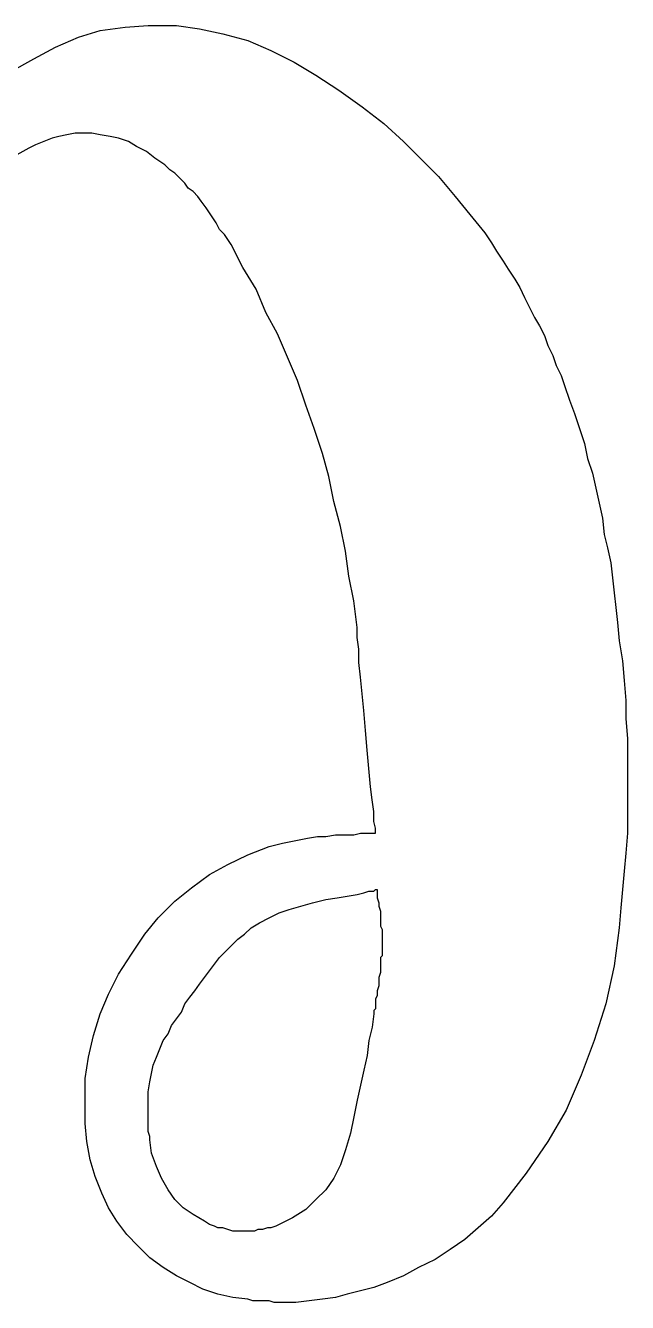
# Model space of a CAD drawing. Extents: x -3.57 to 4.11, y -0.34 to 0.79.
# Drawn here: x 1.917 to 2.272, y -0.034 to 0.718 of the extents above; entities that cross this region are included whole.
import ezdxf

# ---------------------------------------------------------------- set-up
doc = ezdxf.new("R2010")
doc.units = 0

msp = doc.modelspace()

# ---------------------------------------------------------------- linework, layer by layer
at = {"color": 0}
for p, q in [((1.94873, 0.710938, 0.5), (1.961426, 0.714844, 0.5)), ((1.961426, 0.714844, 0.5), (1.976074, 0.716797, 0.5)), ((1.976074, 0.716797, 0.5), (1.989746, 0.717773, 0.5)), ((1.989746, 0.717773, 0.5), (1.990723, 0.717773, 0.5)), ((1.989746, 0.717773, 0.5), (1.989746, 0.717773, 0.5)), ((1.990723, 0.717773, 0.5), (1.991699, 0.717773, 0.5)), ((1.990723, 0.717773, 0.5), (1.990723, 0.717773, 0.5)), ((1.991699, 0.717773, 0.5), (1.991699, 0.717773, 0.5)), ((1.991699, 0.717773, 0.5), (1.992676, 0.717773, 0.5)), ((1.992676, 0.717773, 0.5), (2.006348, 0.717773, 0.5)), ((2.006348, 0.717773, 0.5), (2.02002, 0.71582, 0.5)), ((2.02002, 0.71582, 0.5), (2.033691, 0.712891, 0.5)), ((1.935059, 0.705078, 0.5), (1.94873, 0.710938, 0.5)), ((2.033691, 0.712891, 0.5), (2.04834, 0.708984, 0.5)), ((2.04834, 0.708984, 0.5), (2.062012, 0.703125, 0.5)), ((1.922363, 0.698242, 0.5), (1.935059, 0.705078, 0.5)), ((2.062012, 0.703125, 0.5), (2.075684, 0.696289, 0.5)), ((1.908691, 0.69043, 0.5), (1.922363, 0.698242, 0.5)), ((2.075684, 0.696289, 0.5), (2.088379, 0.688477, 0.5)), ((2.088379, 0.688477, 0.5), (2.102051, 0.679688, 0.5)), ((2.102051, 0.679688, 0.5), (2.115723, 0.669922, 0.5)), ((2.115723, 0.669922, 0.5), (2.128418, 0.660156, 0.5)), ((1.946777, 0.654297, 0.5), (1.941895, 0.65332, 0.5)), ((1.95166, 0.654297, 0.5), (1.946777, 0.654297, 0.5)), ((1.956543, 0.654297, 0.5), (1.95166, 0.654297, 0.5)), ((1.961426, 0.65332, 0.5), (1.956543, 0.654297, 0.5)), ((2.128418, 0.660156, 0.5), (2.140137, 0.649414, 0.5)), ((1.92334, 0.647461, 0.5), (1.919434, 0.645508, 0.5)), ((1.928223, 0.649414, 0.5), (1.92334, 0.647461, 0.5)), ((1.933105, 0.651367, 0.5), (1.928223, 0.649414, 0.5)), ((1.937012, 0.652344, 0.5), (1.933105, 0.651367, 0.5)), ((1.941895, 0.65332, 0.5), (1.937012, 0.652344, 0.5)), ((1.967285, 0.652344, 0.5), (1.961426, 0.65332, 0.5)), ((1.972168, 0.651367, 0.5), (1.967285, 0.652344, 0.5)), ((1.978027, 0.649414, 0.5), (1.972168, 0.651367, 0.5)), ((1.98291, 0.646484, 0.5), (1.978027, 0.649414, 0.5)), ((2.140137, 0.649414, 0.5), (2.150879, 0.638672, 0.5)), ((1.919434, 0.645508, 0.5), (1.910645, 0.640625, 0.5)), ((1.98877, 0.643555, 0.5), (1.98291, 0.646484, 0.5)), ((1.993652, 0.639648, 0.5), (1.98877, 0.643555, 0.5)), ((1.999512, 0.635742, 0.5), (1.993652, 0.639648, 0.5)), ((2.002441, 0.632813, 0.5), (1.999512, 0.635742, 0.5)), ((2.005371, 0.630859, 0.5), (2.002441, 0.632813, 0.5)), ((2.150879, 0.638672, 0.5), (2.160645, 0.628906, 0.5)), ((2.008301, 0.62793, 0.5), (2.005371, 0.630859, 0.5)), ((2.01123, 0.625, 0.5), (2.008301, 0.62793, 0.5)), ((2.013184, 0.62207, 0.5), (2.01123, 0.625, 0.5)), ((2.160645, 0.628906, 0.5), (2.17041, 0.617188, 0.5)), ((2.016113, 0.620117, 0.5), (2.013184, 0.62207, 0.5)), ((2.019043, 0.617188, 0.5), (2.016113, 0.620117, 0.5)), ((2.020996, 0.614258, 0.5), (2.019043, 0.617188, 0.5)), ((2.17041, 0.617188, 0.5), (2.179199, 0.606445, 0.5)), ((2.023926, 0.610352, 0.5), (2.020996, 0.614258, 0.5)), ((2.025879, 0.607422, 0.5), (2.023926, 0.610352, 0.5)), ((2.027832, 0.604492, 0.5), (2.025879, 0.607422, 0.5)), ((2.029785, 0.601563, 0.5), (2.027832, 0.604492, 0.5)), ((2.031738, 0.597656, 0.5), (2.029785, 0.601563, 0.5)), ((2.179199, 0.606445, 0.5), (2.187988, 0.595703, 0.5)), ((2.034668, 0.594727, 0.5), (2.031738, 0.597656, 0.5)), ((2.036621, 0.591797, 0.5), (2.034668, 0.594727, 0.5)), ((2.187988, 0.595703, 0.5), (2.191895, 0.589844, 0.5)), ((2.038574, 0.588867, 0.5), (2.036621, 0.591797, 0.5)), ((2.04541, 0.575195, 0.5), (2.038574, 0.588867, 0.5)), ((2.191895, 0.589844, 0.5), (2.194824, 0.584961, 0.5)), ((2.194824, 0.584961, 0.5), (2.19873, 0.579102, 0.5)), ((2.19873, 0.579102, 0.5), (2.20166, 0.574219, 0.5)), ((2.053223, 0.5625, 0.5), (2.04541, 0.575195, 0.5)), ((2.20166, 0.574219, 0.5), (2.205566, 0.568359, 0.5)), ((2.205566, 0.568359, 0.5), (2.208496, 0.563477, 0.5)), ((2.059082, 0.548828, 0.5), (2.053223, 0.5625, 0.5)), ((2.208496, 0.563477, 0.5), (2.211426, 0.557617, 0.5)), ((2.211426, 0.557617, 0.5), (2.214355, 0.551758, 0.5)), ((2.214355, 0.551758, 0.5), (2.217285, 0.545898, 0.5)), ((2.065918, 0.536133, 0.5), (2.059082, 0.548828, 0.5)), ((2.217285, 0.545898, 0.5), (2.220215, 0.541016, 0.5)), ((2.071777, 0.522461, 0.5), (2.065918, 0.536133, 0.5)), ((2.220215, 0.541016, 0.5), (2.223145, 0.535156, 0.5)), ((2.223145, 0.535156, 0.5), (2.225098, 0.529297, 0.5)), ((2.225098, 0.529297, 0.5), (2.228027, 0.523438, 0.5)), ((2.077637, 0.508789, 0.5), (2.071777, 0.522461, 0.5)), ((2.228027, 0.523438, 0.5), (2.22998, 0.517578, 0.5)), ((2.22998, 0.517578, 0.5), (2.23291, 0.511719, 0.5)), ((2.23291, 0.511719, 0.5), (2.234863, 0.505859, 0.5)), ((2.08252, 0.494141, 0.5), (2.077637, 0.508789, 0.5)), ((2.234863, 0.505859, 0.5), (2.237793, 0.49707, 0.5)), ((2.237793, 0.49707, 0.5), (2.240723, 0.489258, 0.5)), ((2.087402, 0.480469, 0.5), (2.08252, 0.494141, 0.5)), ((2.240723, 0.489258, 0.5), (2.243652, 0.480469, 0.5)), ((2.092285, 0.46582, 0.5), (2.087402, 0.480469, 0.5)), ((2.243652, 0.480469, 0.5), (2.246582, 0.47168, 0.5)), ((2.246582, 0.47168, 0.5), (2.248535, 0.462891, 0.5)), ((2.096191, 0.452148, 0.5), (2.092285, 0.46582, 0.5)), ((2.248535, 0.462891, 0.5), (2.251465, 0.454102, 0.5)), ((2.099121, 0.4375, 0.5), (2.096191, 0.452148, 0.5)), ((2.251465, 0.454102, 0.5), (2.253418, 0.445313, 0.5)), ((2.253418, 0.445313, 0.5), (2.255371, 0.436523, 0.5)), ((2.103027, 0.422852, 0.5), (2.099121, 0.4375, 0.5)), ((2.255371, 0.436523, 0.5), (2.257324, 0.427734, 0.5)), ((2.105957, 0.408203, 0.5), (2.103027, 0.422852, 0.5)), ((2.257324, 0.427734, 0.5), (2.258301, 0.417969, 0.5)), ((2.258301, 0.417969, 0.5), (2.260254, 0.410156, 0.5)), ((2.10791, 0.393555, 0.5), (2.105957, 0.408203, 0.5)), ((2.260254, 0.410156, 0.5), (2.262207, 0.401367, 0.5)), ((2.262207, 0.401367, 0.5), (2.263184, 0.392578, 0.5)), ((2.11084, 0.378906, 0.5), (2.10791, 0.393555, 0.5)), ((2.263184, 0.392578, 0.5), (2.26416, 0.383789, 0.5)), ((2.26416, 0.383789, 0.5), (2.265137, 0.375, 0.5)), ((2.112793, 0.363281, 0.5), (2.11084, 0.378906, 0.5)), ((2.265137, 0.375, 0.5), (2.266113, 0.366211, 0.5)), ((2.112793, 0.357422, 0.5), (2.112793, 0.363281, 0.5)), ((2.266113, 0.366211, 0.5), (2.26709, 0.355469, 0.5)), ((2.11377, 0.350586, 0.5), (2.112793, 0.357422, 0.5)), ((2.26709, 0.355469, 0.5), (2.269043, 0.34375, 0.5)), ((2.11377, 0.342773, 0.5), (2.11377, 0.350586, 0.5)), ((2.114746, 0.333984, 0.5), (2.11377, 0.342773, 0.5)), ((2.269043, 0.34375, 0.5), (2.27002, 0.332031, 0.5)), ((2.115723, 0.324219, 0.5), (2.114746, 0.333984, 0.5)), ((2.27002, 0.332031, 0.5), (2.270996, 0.320313, 0.5)), ((2.116699, 0.314453, 0.5), (2.115723, 0.324219, 0.5)), ((2.270996, 0.320313, 0.5), (2.270996, 0.30957, 0.5)), ((2.117676, 0.302734, 0.5), (2.116699, 0.314453, 0.5)), ((2.270996, 0.30957, 0.5), (2.271973, 0.297852, 0.5)), ((2.118652, 0.291016, 0.5), (2.117676, 0.302734, 0.5)), ((2.271973, 0.297852, 0.5), (2.271973, 0.286133, 0.5)), ((2.119629, 0.280273, 0.5), (2.118652, 0.291016, 0.5)), ((2.271973, 0.286133, 0.5), (2.271973, 0.274414, 0.5)), ((2.120605, 0.269531, 0.5), (2.119629, 0.280273, 0.5)), ((2.271973, 0.274414, 0.5), (2.271973, 0.263672, 0.5)), ((2.121582, 0.261719, 0.5), (2.120605, 0.269531, 0.5)), ((2.271973, 0.263672, 0.5), (2.271973, 0.25293, 0.5)), ((2.122559, 0.254883, 0.5), (2.121582, 0.261719, 0.5)), ((2.122559, 0.249023, 0.5), (2.122559, 0.254883, 0.5)), ((2.123535, 0.245117, 0.5), (2.122559, 0.249023, 0.5)), ((2.271973, 0.25293, 0.5), (2.271973, 0.242188, 0.5)), ((2.094238, 0.240234, 0.5), (2.100098, 0.241211, 0.5)), ((2.100098, 0.241211, 0.5), (2.105957, 0.241211, 0.5)), ((2.105957, 0.241211, 0.5), (2.11084, 0.241211, 0.5)), ((2.11084, 0.241211, 0.5), (2.114746, 0.242188, 0.5)), ((2.114746, 0.242188, 0.5), (2.117676, 0.242188, 0.5)), ((2.117676, 0.242188, 0.5), (2.120605, 0.242188, 0.5)), ((2.120605, 0.242188, 0.5), (2.122559, 0.242188, 0.5)), ((2.122559, 0.242188, 0.5), (2.123535, 0.242188, 0.5)), ((2.123535, 0.243164, 0.5), (2.123535, 0.245117, 0.5)), ((2.123535, 0.242188, 0.5), (2.123535, 0.243164, 0.5)), ((2.123535, 0.242188, 0.5), (2.123535, 0.242188, 0.5)), ((2.271973, 0.242188, 0.5), (2.270996, 0.230469, 0.5)), ((2.04834, 0.229492, 0.5), (2.061035, 0.234375, 0.5)), ((2.061035, 0.234375, 0.5), (2.064941, 0.235352, 0.5)), ((2.064941, 0.235352, 0.5), (2.068848, 0.236328, 0.5)), ((2.068848, 0.236328, 0.5), (2.07373, 0.237305, 0.5)), ((2.07373, 0.237305, 0.5), (2.078613, 0.238281, 0.5)), ((2.078613, 0.238281, 0.5), (2.083496, 0.239258, 0.5)), ((2.083496, 0.239258, 0.5), (2.089355, 0.240234, 0.5)), ((2.089355, 0.240234, 0.5), (2.094238, 0.240234, 0.5)), ((2.036621, 0.223633, 0.5), (2.04834, 0.229492, 0.5)), ((2.270996, 0.230469, 0.5), (2.27002, 0.219727, 0.5)), ((2.025879, 0.217773, 0.5), (2.036621, 0.223633, 0.5)), ((2.27002, 0.219727, 0.5), (2.269043, 0.208984, 0.5)), ((2.015137, 0.209961, 0.5), (2.025879, 0.217773, 0.5)), ((2.005371, 0.202148, 0.5), (2.015137, 0.209961, 0.5)), ((2.086426, 0.201172, 0.5), (2.094238, 0.203125, 0.5)), ((2.094238, 0.203125, 0.5), (2.101074, 0.204102, 0.5)), ((2.101074, 0.204102, 0.5), (2.106934, 0.205078, 0.5)), ((2.106934, 0.205078, 0.5), (2.112793, 0.206055, 0.5)), ((2.112793, 0.206055, 0.5), (2.116699, 0.207031, 0.5)), ((2.116699, 0.207031, 0.5), (2.119629, 0.208008, 0.5)), ((2.119629, 0.208008, 0.5), (2.122559, 0.208008, 0.5)), ((2.122559, 0.208008, 0.5), (2.123535, 0.208984, 0.5)), ((2.123535, 0.208984, 0.5), (2.124512, 0.208984, 0.5)), ((2.124512, 0.208984, 0.5), (2.124512, 0.208008, 0.5)), ((2.124512, 0.208008, 0.5), (2.124512, 0.208008, 0.5)), ((2.124512, 0.208008, 0.5), (2.124512, 0.207031, 0.5)), ((2.124512, 0.207031, 0.5), (2.124512, 0.205078, 0.5)), ((2.124512, 0.205078, 0.5), (2.124512, 0.204102, 0.5)), ((2.124512, 0.204102, 0.5), (2.125488, 0.201172, 0.5)), ((2.269043, 0.208984, 0.5), (2.268066, 0.198242, 0.5)), ((1.995605, 0.192383, 0.5), (2.005371, 0.202148, 0.5)), ((2.066895, 0.195313, 0.5), (2.072754, 0.197266, 0.5)), ((2.072754, 0.197266, 0.5), (2.07959, 0.199219, 0.5)), ((2.07959, 0.199219, 0.5), (2.086426, 0.201172, 0.5)), ((2.125488, 0.201172, 0.5), (2.125488, 0.199219, 0.5)), ((2.125488, 0.199219, 0.5), (2.126465, 0.196289, 0.5)), ((2.126465, 0.196289, 0.5), (2.126465, 0.194336, 0.5)), ((2.268066, 0.198242, 0.5), (2.26709, 0.186523, 0.5)), ((1.987793, 0.182617, 0.5), (1.995605, 0.192383, 0.5)), ((2.050293, 0.186523, 0.5), (2.055176, 0.189453, 0.5)), ((2.055176, 0.189453, 0.5), (2.061035, 0.192383, 0.5)), ((2.061035, 0.192383, 0.5), (2.066895, 0.195313, 0.5)), ((2.126465, 0.194336, 0.5), (2.126465, 0.191406, 0.5)), ((2.126465, 0.191406, 0.5), (2.126465, 0.189453, 0.5)), ((2.126465, 0.189453, 0.5), (2.126465, 0.1875, 0.5)), ((1.97998, 0.170898, 0.5), (1.987793, 0.182617, 0.5)), ((2.04248, 0.179688, 0.5), (2.046387, 0.182617, 0.5)), ((2.046387, 0.182617, 0.5), (2.050293, 0.186523, 0.5)), ((2.126465, 0.1875, 0.5), (2.127441, 0.185547, 0.5)), ((2.127441, 0.185547, 0.5), (2.127441, 0.183594, 0.5)), ((2.127441, 0.183594, 0.5), (2.127441, 0.180664, 0.5)), ((2.127441, 0.180664, 0.5), (2.127441, 0.178711, 0.5)), ((2.26709, 0.186523, 0.5), (2.26416, 0.164063, 0.5)), ((2.035645, 0.172852, 0.5), (2.038574, 0.175781, 0.5)), ((2.038574, 0.175781, 0.5), (2.04248, 0.179688, 0.5)), ((2.127441, 0.178711, 0.5), (2.127441, 0.177734, 0.5)), ((2.127441, 0.177734, 0.5), (2.127441, 0.175781, 0.5)), ((2.127441, 0.175781, 0.5), (2.127441, 0.174805, 0.5)), ((2.127441, 0.174805, 0.5), (2.127441, 0.173828, 0.5)), ((2.127441, 0.173828, 0.5), (2.127441, 0.172852, 0.5)), ((1.972168, 0.15918, 0.5), (1.97998, 0.170898, 0.5)), ((2.028809, 0.165039, 0.5), (2.031738, 0.168945, 0.5)), ((2.031738, 0.168945, 0.5), (2.035645, 0.172852, 0.5)), ((2.127441, 0.169922, 0.5), (2.126465, 0.168945, 0.5)), ((2.126465, 0.168945, 0.5), (2.126465, 0.166016, 0.5)), ((2.126465, 0.166016, 0.5), (2.126465, 0.163086, 0.5)), ((2.127441, 0.172852, 0.5), (2.127441, 0.170898, 0.5)), ((2.127441, 0.170898, 0.5), (2.127441, 0.169922, 0.5)), ((1.966309, 0.147461, 0.5), (1.972168, 0.15918, 0.5)), ((2.022949, 0.157227, 0.5), (2.025879, 0.161133, 0.5)), ((2.025879, 0.161133, 0.5), (2.028809, 0.165039, 0.5)), ((2.126465, 0.160156, 0.5), (2.125488, 0.157227, 0.5)), ((2.126465, 0.163086, 0.5), (2.126465, 0.160156, 0.5)), ((2.26416, 0.164063, 0.5), (2.259277, 0.141602, 0.5)), ((2.01709, 0.149414, 0.5), (2.02002, 0.15332, 0.5)), ((2.02002, 0.15332, 0.5), (2.022949, 0.157227, 0.5)), ((2.125488, 0.152344, 0.5), (2.124512, 0.149414, 0.5)), ((2.125488, 0.157227, 0.5), (2.125488, 0.154297, 0.5)), ((2.125488, 0.154297, 0.5), (2.125488, 0.152344, 0.5)), ((1.961426, 0.135742, 0.5), (1.966309, 0.147461, 0.5)), ((2.01123, 0.141602, 0.5), (2.01416, 0.145508, 0.5)), ((2.01416, 0.145508, 0.5), (2.01709, 0.149414, 0.5)), ((2.124512, 0.146484, 0.5), (2.123535, 0.144531, 0.5)), ((2.123535, 0.144531, 0.5), (2.123535, 0.142578, 0.5)), ((2.124512, 0.149414, 0.5), (2.124512, 0.146484, 0.5)), ((1.95752, 0.123047, 0.5), (1.961426, 0.135742, 0.5)), ((2.006348, 0.132813, 0.5), (2.009277, 0.136719, 0.5)), ((2.009277, 0.136719, 0.5), (2.01123, 0.141602, 0.5)), ((2.122559, 0.135742, 0.5), (2.121582, 0.12793, 0.5)), ((2.123535, 0.138672, 0.5), (2.122559, 0.137695, 0.5)), ((2.122559, 0.137695, 0.5), (2.122559, 0.136719, 0.5)), ((2.122559, 0.136719, 0.5), (2.122559, 0.135742, 0.5)), ((2.122559, 0.135742, 0.5), (2.122559, 0.135742, 0.5)), ((2.123535, 0.142578, 0.5), (2.123535, 0.140625, 0.5)), ((2.123535, 0.140625, 0.5), (2.123535, 0.138672, 0.5)), ((2.259277, 0.141602, 0.5), (2.252441, 0.120117, 0.5)), ((2.001465, 0.124023, 0.5), (2.003418, 0.128906, 0.5)), ((2.003418, 0.128906, 0.5), (2.006348, 0.132813, 0.5)), ((2.121582, 0.12793, 0.5), (2.119629, 0.120117, 0.5)), ((1.95459, 0.110352, 0.5), (1.95752, 0.123047, 0.5)), ((1.998535, 0.120117, 0.5), (2.001465, 0.124023, 0.5)), ((1.994629, 0.110352, 0.5), (1.996582, 0.115234, 0.5)), ((1.996582, 0.115234, 0.5), (1.998535, 0.120117, 0.5)), ((2.119629, 0.120117, 0.5), (2.118652, 0.111328, 0.5)), ((2.252441, 0.120117, 0.5), (2.244629, 0.099609, 0.5)), ((1.952637, 0.097656, 0.5), (1.95459, 0.110352, 0.5)), ((1.991699, 0.100586, 0.5), (1.992676, 0.105469, 0.5)), ((1.992676, 0.105469, 0.5), (1.994629, 0.110352, 0.5)), ((2.118652, 0.111328, 0.5), (2.116699, 0.102539, 0.5)), ((1.990723, 0.095703, 0.5), (1.991699, 0.100586, 0.5)), ((2.116699, 0.102539, 0.5), (2.114746, 0.09375, 0.5)), ((2.244629, 0.099609, 0.5), (2.23584, 0.079102, 0.5)), ((1.952637, 0.084961, 0.5), (1.952637, 0.097656, 0.5)), ((1.989746, 0.089844, 0.5), (1.990723, 0.095703, 0.5)), ((2.114746, 0.09375, 0.5), (2.112793, 0.084961, 0.5)), ((1.952637, 0.071289, 0.5), (1.952637, 0.084961, 0.5)), ((1.989746, 0.084961, 0.5), (1.989746, 0.089844, 0.5)), ((1.989746, 0.079102, 0.5), (1.989746, 0.084961, 0.5)), ((2.112793, 0.084961, 0.5), (2.11084, 0.075195, 0.5)), ((1.989746, 0.077148, 0.5), (1.989746, 0.079102, 0.5)), ((1.989746, 0.075195, 0.5), (1.989746, 0.077148, 0.5)), ((2.23584, 0.079102, 0.5), (2.225098, 0.060547, 0.5)), ((1.953613, 0.060547, 0.5), (1.952637, 0.071289, 0.5)), ((1.989746, 0.072266, 0.5), (1.989746, 0.075195, 0.5)), ((1.989746, 0.070313, 0.5), (1.989746, 0.072266, 0.5)), ((1.989746, 0.068359, 0.5), (1.989746, 0.070313, 0.5)), ((1.989746, 0.066406, 0.5), (1.989746, 0.068359, 0.5)), ((2.11084, 0.075195, 0.5), (2.108887, 0.06543, 0.5)), ((1.955566, 0.049805, 0.5), (1.953613, 0.060547, 0.5)), ((1.990723, 0.063477, 0.5), (1.989746, 0.066406, 0.5)), ((1.990723, 0.061523, 0.5), (1.990723, 0.063477, 0.5)), ((1.991699, 0.053711, 0.5), (1.990723, 0.061523, 0.5)), ((2.108887, 0.06543, 0.5), (2.105957, 0.055664, 0.5)), ((2.225098, 0.060547, 0.5), (2.212402, 0.041992, 0.5)), ((1.994629, 0.045898, 0.5), (1.991699, 0.053711, 0.5)), ((2.105957, 0.055664, 0.5), (2.103027, 0.046875, 0.5)), ((1.958496, 0.040039, 0.5), (1.955566, 0.049805, 0.5)), ((1.997559, 0.039063, 0.5), (1.994629, 0.045898, 0.5)), ((2.103027, 0.046875, 0.5), (2.099121, 0.039063, 0.5)), ((1.962402, 0.030273, 0.5), (1.958496, 0.040039, 0.5)), ((2.001465, 0.032227, 0.5), (1.997559, 0.039063, 0.5)), ((2.099121, 0.039063, 0.5), (2.094238, 0.032227, 0.5)), ((2.212402, 0.041992, 0.5), (2.19873, 0.024414, 0.5)), ((1.966309, 0.021484, 0.5), (1.962402, 0.030273, 0.5)), ((2.005371, 0.026367, 0.5), (2.001465, 0.032227, 0.5)), ((2.094238, 0.032227, 0.5), (2.088379, 0.026367, 0.5)), ((2.010254, 0.021484, 0.5), (2.005371, 0.026367, 0.5)), ((2.088379, 0.026367, 0.5), (2.08252, 0.020508, 0.5)), ((2.19873, 0.024414, 0.5), (2.191895, 0.016602, 0.5)), ((1.971191, 0.013672, 0.5), (1.966309, 0.021484, 0.5)), ((2.016113, 0.017578, 0.5), (2.010254, 0.021484, 0.5)), ((2.022949, 0.013672, 0.5), (2.016113, 0.017578, 0.5)), ((2.074707, 0.015625, 0.5), (2.066895, 0.011719, 0.5)), ((2.08252, 0.020508, 0.5), (2.074707, 0.015625, 0.5)), ((2.191895, 0.016602, 0.5), (2.184082, 0.009766, 0.5)), ((1.977051, 0.005859, 0.5), (1.971191, 0.013672, 0.5)), ((2.025879, 0.011719, 0.5), (2.022949, 0.013672, 0.5)), ((2.028809, 0.010742, 0.5), (2.025879, 0.011719, 0.5)), ((2.030762, 0.009766, 0.5), (2.028809, 0.010742, 0.5)), ((2.033691, 0.009766, 0.5), (2.030762, 0.009766, 0.5)), ((2.036621, 0.008789, 0.5), (2.033691, 0.009766, 0.5)), ((2.039551, 0.007813, 0.5), (2.036621, 0.008789, 0.5)), ((2.04248, 0.007813, 0.5), (2.039551, 0.007813, 0.5)), ((2.04541, 0.007813, 0.5), (2.04248, 0.007813, 0.5)), ((2.04541, 0.007813, 0.5), (2.04541, 0.007813, 0.5)), ((2.04541, 0.007813, 0.5), (2.04541, 0.007813, 0.5)), ((2.046387, 0.007813, 0.5), (2.04541, 0.007813, 0.5)), ((2.049316, 0.007813, 0.5), (2.046387, 0.007813, 0.5)), ((2.046387, 0.007813, 0.5), (2.046387, 0.007813, 0.5)), ((2.046387, 0.007813, 0.5), (2.046387, 0.007813, 0.5)), ((2.052246, 0.007813, 0.5), (2.049316, 0.007813, 0.5)), ((2.054199, 0.008789, 0.5), (2.052246, 0.007813, 0.5)), ((2.057129, 0.008789, 0.5), (2.054199, 0.008789, 0.5)), ((2.060059, 0.009766, 0.5), (2.057129, 0.008789, 0.5)), ((2.062012, 0.009766, 0.5), (2.060059, 0.009766, 0.5)), ((2.064941, 0.010742, 0.5), (2.062012, 0.009766, 0.5)), ((2.066895, 0.011719, 0.5), (2.064941, 0.010742, 0.5)), ((2.184082, 0.009766, 0.5), (2.17627, 0.00293, 0.5)), ((1.983887, -0.000977, 0.5), (1.977051, 0.005859, 0.5)), ((2.17627, 0.00293, 0.5), (2.16748, -0.00293, 0.5)), ((1.990723, -0.007813, 0.5), (1.983887, -0.000977, 0.5)), ((2.16748, -0.00293, 0.5), (2.158691, -0.008789, 0.5)), ((1.998535, -0.013672, 0.5), (1.990723, -0.007813, 0.5)), ((2.006348, -0.018555, 0.5), (1.998535, -0.013672, 0.5)), ((2.148926, -0.013672, 0.5), (2.140137, -0.018555, 0.5)), ((2.158691, -0.008789, 0.5), (2.148926, -0.013672, 0.5)), ((2.01416, -0.022461, 0.5), (2.006348, -0.018555, 0.5)), ((2.021973, -0.026367, 0.5), (2.01416, -0.022461, 0.5)), ((2.130371, -0.022461, 0.5), (2.122559, -0.025391, 0.5)), ((2.140137, -0.018555, 0.5), (2.130371, -0.022461, 0.5)), ((2.030762, -0.029297, 0.5), (2.021973, -0.026367, 0.5)), ((2.039551, -0.03125, 0.5), (2.030762, -0.029297, 0.5)), ((2.106934, -0.029297, 0.5), (2.100098, -0.03125, 0.5)), ((2.114746, -0.027344, 0.5), (2.106934, -0.029297, 0.5)), ((2.122559, -0.025391, 0.5), (2.114746, -0.027344, 0.5)), ((2.04834, -0.032227, 0.5), (2.039551, -0.03125, 0.5)), ((2.05127, -0.033203, 0.5), (2.04834, -0.032227, 0.5)), ((2.053223, -0.033203, 0.5), (2.05127, -0.033203, 0.5)), ((2.056152, -0.033203, 0.5), (2.053223, -0.033203, 0.5)), ((2.059082, -0.033203, 0.5), (2.056152, -0.033203, 0.5)), ((2.061035, -0.033203, 0.5), (2.059082, -0.033203, 0.5)), ((2.063965, -0.03418, 0.5), (2.061035, -0.033203, 0.5)), ((2.066895, -0.03418, 0.5), (2.063965, -0.03418, 0.5)), ((2.068848, -0.03418, 0.5), (2.066895, -0.03418, 0.5)), ((2.07666, -0.03418, 0.5), (2.068848, -0.03418, 0.5)), ((2.084473, -0.033203, 0.5), (2.07666, -0.03418, 0.5)), ((2.092285, -0.032227, 0.5), (2.084473, -0.033203, 0.5)), ((2.100098, -0.03125, 0.5), (2.092285, -0.032227, 0.5))]:
    msp.add_line(p, q, dxfattribs=at)

doc.saveas('drawing.dxf')
